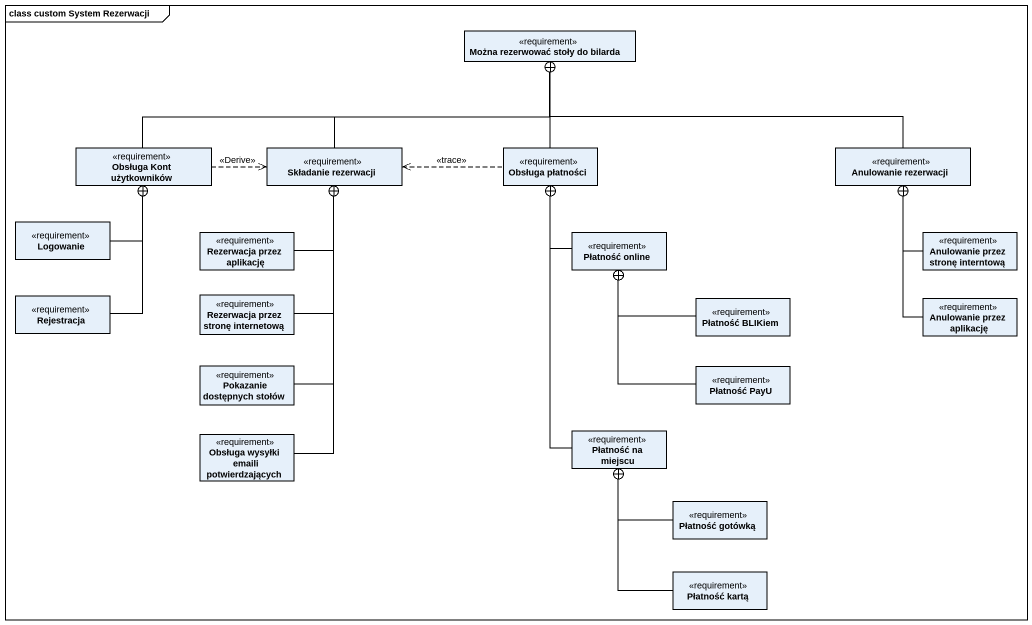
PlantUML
@startuml
mainframe class custom System Rezerwacji
hide circle
hide empty members
class "Można rezerwować stoły do bilarda" as Można_rezerwować_stoły_do <<requirement>>
class "Obsługa Kont użytkowników" as Obsługa_Kont_użytkowników <<requirement>>
class "Składanie rezerwacji" as Składanie_rezerwacji <<requirement>>
class "Obsługa płatności" as Obsługa_płatności <<requirement>>
class "Anulowanie rezerwacji" as Anulowanie_rezerwacji <<requirement>>
class Logowanie <<requirement>>
class "Rezerwacja przez aplikację" as Rezerwacja_przez_aplikację <<requirement>>
class "Płatność online" as Płatność_online <<requirement>>
class "Anulowanie przez stronę interntową" as Anulowanie_przez_stronę <<requirement>>
class Rejestracja <<requirement>>
class "Rezerwacja przez stronę internetową" as Rezerwacja_przez_stronę <<requirement>>
class "Płatność BLIKiem" as Płatność_BLIKiem <<requirement>>
class "Anulowanie przez aplikację" as Anulowanie_przez_aplikację <<requirement>>
class "Pokazanie dostępnych stołów" as Pokazanie_dostępnych_stołów <<requirement>>
class "Płatność PayU" as Płatność_PayU <<requirement>>
class "Obsługa wysyłki emaili potwierdzających" as Obsługa_wysyłki_emaili <<requirement>>
class "Płatność na miejscu" as Płatność_na_miejscu <<requirement>>
class "Płatność gotówką" as Płatność_gotówką <<requirement>>
class "Płatność kartą" as Płatność_kartą <<requirement>>
Obsługa_Kont_użytkowników -right- Można_rezerwować_stoły_do
Obsługa_Kont_użytkowników .right.> Składanie_rezerwacji : <<Derive>>
Składanie_rezerwacji -right- Można_rezerwować_stoły_do
Składanie_rezerwacji <.right. Obsługa_płatności : <<trace>>
Obsługa_płatności -up-+ Można_rezerwować_stoły_do
Anulowanie_rezerwacji -left- Można_rezerwować_stoły_do
Logowanie -up-+ Obsługa_Kont_użytkowników
Rezerwacja_przez_aplikację -up-+ Składanie_rezerwacji
Płatność_online -up-+ Obsługa_płatności
Anulowanie_przez_stronę -up-+ Anulowanie_rezerwacji
Rejestracja -up- Obsługa_Kont_użytkowników
Rezerwacja_przez_stronę -up- Składanie_rezerwacji
Płatność_BLIKiem -left-+ Płatność_online
Anulowanie_przez_aplikację -up- Anulowanie_rezerwacji
Pokazanie_dostępnych_stołów -up- Składanie_rezerwacji
Płatność_PayU -up- Płatność_online
Obsługa_wysyłki_emaili -up- Składanie_rezerwacji
Płatność_na_miejscu -up- Obsługa_płatności
Płatność_gotówką -up-+ Płatność_na_miejscu
Płatność_kartą -up- Płatność_na_miejscu
@enduml
